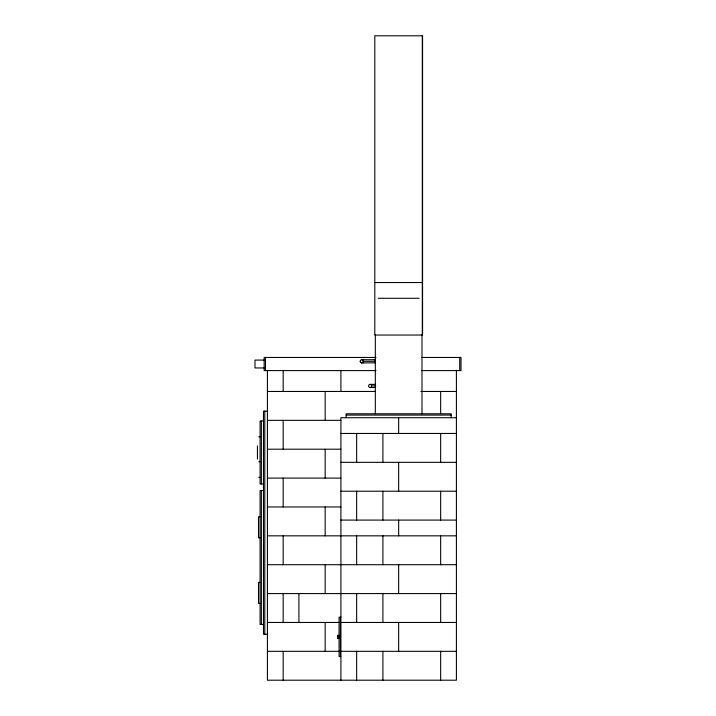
<?xml version="1.0" encoding="UTF-8"?>
<svg xmlns="http://www.w3.org/2000/svg" width="716" height="716" viewBox="0 0 716 716"><rect width="100%" height="100%" fill="white"/><g stroke="black" fill="none" stroke-linecap="round" stroke-linejoin="round"><path stroke-width="1.07" d="M375.408 359.709L361.804 359.709C365.786 360.363 360.891 365.258 360.229 361.285M375.381 362.806L375.327 359.709M374.799 282.534L422.574 282.534M378.227 298.286L419.146 298.286M375.99 357.454L264.159 357.454L264.159 370.584L375.99 370.584M421.76 357.454L461.023 357.454L461.023 370.584L421.76 370.584M264.159 360.085L254.977 360.085L254.977 367.952L264.159 367.952M363.379 361.285L375.408 361.285M361.804 362.86L375.408 362.86M370.109 384.376L375.282 384.376M371.613 385.951L375.757 385.951M370.109 387.526L375.282 387.526M267.417 391.464L375.336 391.464M420.865 391.464L456.405 391.464M267.417 411.154L263.479 411.154L263.479 634.269L267.417 634.269M346.159 415.092L451.152 415.092M456.405 417.714L340.914 417.714L340.914 680.2M267.417 420.337L340.914 420.337M263.479 420.999L260.069 420.999L260.069 483.989L263.479 483.989M340.914 433.466L456.405 433.466M258.753 436.742L260.409 436.742M267.417 449.209L340.914 449.209M258.753 461.686L260.409 461.686M340.914 462.339L456.405 462.339M258.753 477.429L260.409 477.429M267.417 478.091L340.914 478.091M263.479 490.558L260.069 490.558L260.069 624.424L263.479 624.424M340.914 491.212L456.405 491.212M267.417 506.964L340.914 506.964M260.069 516.8L258.494 516.8L258.494 537.805L260.069 537.805M340.914 520.085L456.405 520.085M267.417 535.837L456.405 535.837M267.417 564.709L456.405 564.709M260.069 582.421L258.494 582.421L258.494 603.427L260.069 603.427M267.417 593.582L456.405 593.582M340.914 617.201L339.071 617.201L339.071 656.572L340.914 656.572M267.417 622.455L340.243 622.455M340.914 622.455L456.405 622.455M339.071 635.316L337.496 635.316L337.496 638.466L339.071 638.466M337.496 635.772L339.071 635.772M337.496 636.891L339.071 636.891M337.496 638.001L339.071 638.001M267.417 651.327L339.805 651.327M340.914 651.327L456.405 651.327M459.717 357.454L459.717 370.584M456.405 370.369L456.405 680.2L267.417 680.2L267.417 370.369M451.152 417.714L451.152 413.776L346.159 413.776L346.159 417.714M440.653 391.464L440.653 413.678M440.653 433.466L440.653 462.339M440.653 491.212L440.653 520.085M440.653 535.837L440.653 564.709M440.653 593.582L440.653 622.455M440.653 651.327L440.653 680.2M422.306 35.8L422.306 335.034M421.993 334.47L421.993 413.776M398.66 417.714L398.66 433.466M398.66 462.339L398.66 491.212M398.66 520.085L398.66 535.837M398.66 564.709L398.66 593.582M398.66 622.455L398.66 651.327M382.908 433.466L382.908 462.339M382.908 491.212L382.908 520.085M382.908 535.837L382.908 564.709M382.908 593.582L382.908 622.455M382.908 651.327L382.908 680.2M375.327 334.47L375.327 413.776M363.379 359.709L363.379 362.86M356.658 433.466L356.658 462.339M356.658 491.212L356.658 520.085M356.658 535.837L356.658 564.709M356.658 593.582L356.658 622.455M356.658 651.327L356.658 680.2M340.914 370.369L340.914 391.464M340.386 617.201L340.386 656.572M325.162 391.464L325.162 420.337M325.162 449.209L325.162 478.091M325.162 506.964L325.162 535.837M325.162 564.709L325.162 593.582M325.162 622.455L325.162 651.327M298.912 593.582L298.912 622.455M283.169 370.369L283.169 391.464M283.169 420.337L283.169 449.209M283.169 478.091L283.169 506.964M283.169 535.837L283.169 564.709M283.169 593.582L283.169 622.455M283.169 651.327L283.169 680.2M265.475 357.454L265.475 370.584M264.795 411.154L264.795 634.269M261.376 420.999L261.376 483.989M261.376 490.558L261.376 624.424M257.438 445.961L257.438 459.028M362.591 362.645A1.575 1.575 0 0 1 360.246 361.49A1.575 1.575 0 0 1 362.215 359.763M422.574 35.8L374.799 35.8L374.799 335.034L422.574 335.034L422.574 35.8M371.165 387.07A1.575 1.504 -90 0 0 370.494 384.429A1.575 1.504 -90 0 0 368.65 386.363A1.575 1.504 -90 0 0 371.165 387.07"/></g></svg>
